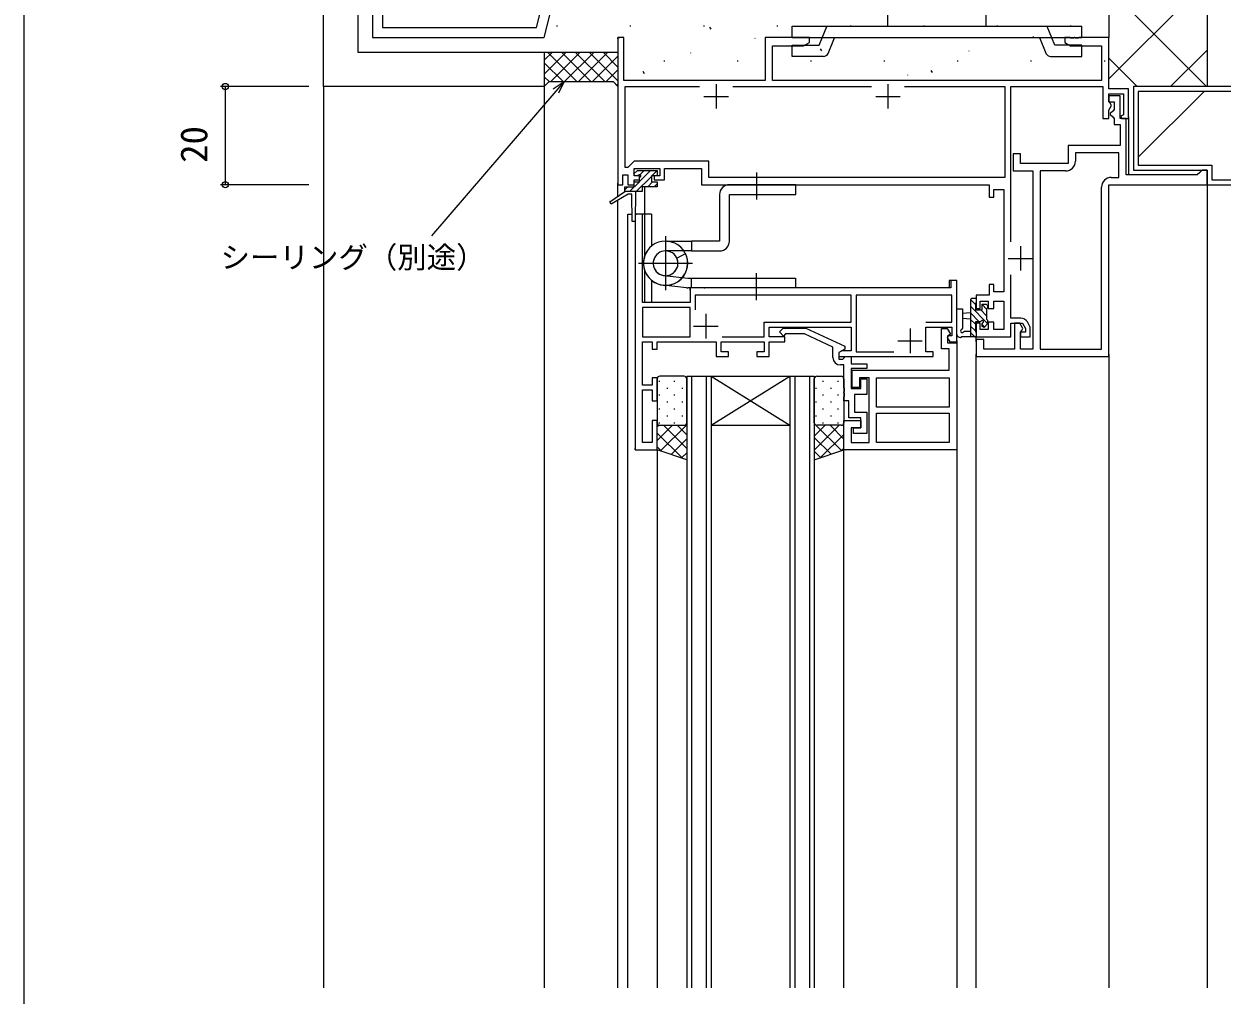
# Model space of a CAD drawing. Units: millimetres, scale not verified. Extents: x -437 to 438, y -344 to 341.
# Drawn here: x -436.8 to -192.7, y -22.1 to 175.7 of the extents above; entities that cross this region are included whole.
import ezdxf
from ezdxf.enums import TextEntityAlignment as Align

# ---------------------------------------------------------------- set-up
doc = ezdxf.new("R2010")
doc.units = ezdxf.units.MM
doc.header["$LTSCALE"] = 2
for name, color, linetype in [('0-2_YKK_11', 7, 'Continuous'), ('0-3_YKK_12', 2, 'Continuous'), ('0-4_YKK_13', 4, 'Continuous'), ('0-5_YKK_D', 6, 'Continuous'), ('0-6_YKK_ZWAK', 7, 'Continuous'), ('0-7_YSS_K', 3, 'Continuous')]:
    doc.layers.add(name, color=color, linetype=linetype)
doc.styles.add('ＭＳ ゴシック', font='')
doc.styles.get('ＭＳ ゴシック').set_extended_font_data('MS Gothic')

msp = doc.modelspace()

# ---------------------------------------------------------------- linework, layer by layer
at = {"layer": '0-2_YKK_11'}
for p, q in [((-295.796, 163.413), (-295.796, 158.413)), ((-292.414, 162.913), (-264.179, 162.913)), ((-260.796, 163.413), (-260.796, 158.413)), ((-298.296, 160.913), (-293.296, 160.913)), ((-263.296, 160.913), (-258.296, 160.913)), ((-224.596, 145.713), (-229.796, 145.713)), ((-233.796, 130.413), (-233.796, 125.413)), ((-236.296, 127.913), (-231.296, 127.913)), ((-297.896, 116.613), (-297.896, 111.613)), ((-300.396, 114.113), (-295.396, 114.113)), ((-256.296, 113.613), (-256.296, 108.613)), ((-258.796, 111.113), (-253.796, 111.113))]:
    msp.add_line(p, q, dxfattribs=at)
for points in [[(-314.596, 172.913), (-315.796, 172.913), (-315.796, 142.913), (-314.796, 142.913), (-314.796, 144.913), (-313.796, 144.913), (-313.796, 142.913), (-312.496, 142.913), (-312.496, 143.913), (-311.396, 143.913), (-311.396, 144.713), (-312.496, 144.713), (-312.496, 146.213), (-307.296, 146.213), (-307.296, 144.713), (-308.396, 144.713), (-308.396, 143.913), (-306.296, 143.913), (-306.296, 146.213), (-298.796, 146.213), (-298.796, 142.913), (-240.196, 142.913), (-240.196, 140.413), (-239.196, 140.413), (-239.196, 141.913), (-237.196, 141.913), (-237.196, 121.113), (-239.196, 121.113), (-239.196, 122.613), (-240.196, 122.613), (-240.196, 120.413), (-242.796, 120.413), (-242.796, 117.713), (-241.996, 117.713), (-241.996, 119.213), (-240.396, 119.213), (-240.396, 117.713), (-239.196, 117.713), (-239.196, 119.213), (-237.196, 119.213)], [(-235.796, 131.296), (-235.796, 162.913), (-216.996, 162.913), (-216.996, 156.413), (-215.796, 156.413), (-215.796, 158.094), (-215.237, 159.063), (-215.496, 159.513), (-215.796, 159.813), (-215.796, 161.413), (-212.796, 161.413), (-212.796, 157.175), (-213.337, 156.863), (-213.216, 156.413), (-211.796, 156.413), (-211.796, 162.413), (-215.796, 162.413), (-215.796, 172.913), (-221.838, 172.913), (-222.021, 172.793), (-222.571, 172.793), (-222.755, 172.913), (-222.838, 172.913), (-223.021, 172.793), (-223.571, 172.793), (-223.755, 172.913), (-224.796, 172.913), (-224.796, 171.913), (-223.584, 171.213), (-217.296, 171.213), (-217.296, 164.113), (-284.296, 164.113), (-284.296, 171.213), (-278.009, 171.213), (-276.796, 171.913), (-276.796, 172.913), (-285.796, 172.913), (-285.796, 164.113), (-314.596, 164.113), (-314.596, 172.913)], [(-257.414, 162.913), (-236.996, 162.913), (-236.996, 144.413), (-297.296, 144.413), (-297.296, 147.713), (-312.496, 147.713), (-313.496, 146.713), (-313.796, 146.413), (-314.296, 146.413), (-314.296, 162.913), (-299.179, 162.913)], [(-231.296, 145.713), (-231.296, 109.413), (-233.796, 109.413), (-233.796, 112.918), (-233.546, 113.213), (-233.337, 113.659), (-233.945, 114.713), (-234.996, 114.713), (-234.996, 109.413), (-241.296, 109.413), (-241.296, 111.413), (-242.796, 111.413), (-242.796, 107.913), (-215.796, 107.913), (-215.796, 142.913), (-195.796, 142.913), (-195.796, 145.913), (-196.796, 145.913), (-197.296, 145.413), (-197.796, 144.913), (-212.296, 144.913), (-212.296, 156.413), (-213.496, 156.413), (-213.496, 161.013), (-215.796, 161.013), (-215.796, 159.813), (-214.696, 159.813), (-214.696, 158.213), (-214.996, 157.913), (-215.496, 157.413), (-215.496, 157.213), (-214.996, 156.713), (-214.696, 156.413), (-214.696, 155.213), (-213.496, 155.213), (-213.496, 150.913), (-224.096, 150.913), (-224.096, 147.213), (-233.796, 147.213), (-233.796, 149.213)], [(-233.796, 149.213), (-235.296, 149.213), (-235.296, 145.713), (-231.296, 145.713)], [(-215.296, 144.413), (-213.796, 144.413), (-213.796, 149.413), (-222.596, 149.413), (-222.596, 147.713)], [(-229.796, 145.713), (-229.796, 109.413), (-217.296, 109.413), (-217.296, 142.413)], [(-247.996, 121.913), (-301.096, 121.913), (-301.096, 118.913), (-310.796, 118.913), (-310.796, 136.913), (-312.296, 136.913), (-312.296, 88.913), (-307.796, 88.913), (-307.796, 94.913), (-308.796, 94.913), (-308.796, 90.413), (-310.796, 90.413), (-310.796, 101.113), (-308.796, 101.113), (-308.796, 98.913), (-307.796, 98.913), (-307.796, 103.613), (-308.796, 103.613), (-308.796, 102.113), (-310.796, 102.113), (-310.796, 110.913), (-308.796, 110.913), (-308.796, 109.413), (-307.796, 109.413), (-307.796, 110.913), (-295.796, 110.913), (-295.796, 107.913), (-293.296, 107.913), (-293.296, 108.913), (-294.796, 108.913), (-294.796, 110.913), (-285.996, 110.913), (-285.996, 108.913), (-287.496, 108.913), (-287.496, 107.913), (-284.996, 107.913), (-284.996, 110.913), (-281.796, 110.913), (-281.796, 111.913), (-284.996, 111.913)], [(-233.702, 115.713), (-235.796, 115.713), (-235.796, 124.531)], [(-284.996, 111.913), (-284.996, 113.913), (-268.296, 113.913), (-268.296, 109.113), (-270.104, 109.113), (-270.796, 108.713), (-270.796, 107.913), (-251.596, 107.913), (-251.596, 108.913), (-253.096, 108.913), (-253.096, 113.913), (-247.796, 113.913), (-247.796, 112.113), (-248.523, 112.113), (-248.72, 111.773), (-248.223, 110.913), (-246.796, 110.913), (-246.796, 123.413), (-247.996, 123.413), (-247.996, 121.913)], [(-294.56, 111.913), (-285.996, 111.913), (-285.996, 114.913), (-268.296, 114.913), (-268.296, 120.413), (-300.096, 120.413), (-300.096, 117.45)], [(-253.096, 114.913), (-247.796, 114.913), (-247.796, 120.413), (-267.296, 120.413), (-267.296, 108.913), (-259.583, 108.913)], [(-237.196, 119.213), (-237.196, 113.413), (-239.196, 113.413), (-239.196, 114.913), (-240.396, 114.913), (-240.396, 113.413), (-241.996, 113.413), (-241.996, 114.713), (-242.796, 114.713), (-242.796, 111.913), (-235.796, 111.913), (-235.796, 114.713), (-233.413, 114.713), (-232.796, 113.645), (-232.796, 112.913), (-233.796, 112.913), (-233.796, 111.913), (-231.796, 111.913), (-231.796, 113.913), (-232.403, 114.963)], [(-271.996, 107.713), (-271.996, 109.801), (-277.813, 112.513), (-281.648, 112.513), (-282.072, 112.089), (-282.921, 112.938), (-282.145, 113.713), (-277.547, 113.713)], [(-277.547, 113.713), (-269.596, 110.006), (-269.596, 109.406), (-270.796, 108.713), (-270.796, 107.413), (-269.996, 107.413), (-269.796, 107.613), (-269.496, 107.913), (-268.296, 107.913), (-268.296, 106.413), (-265.096, 106.413), (-265.096, 105.513), (-268.296, 105.513), (-268.296, 101.413), (-266.296, 101.413), (-266.296, 103.413), (-265.096, 103.413), (-265.096, 100.213), (-267.596, 100.213), (-267.596, 96.613), (-265.096, 96.613), (-265.096, 92.213), (-267.796, 92.213), (-267.796, 93.413), (-266.296, 93.413), (-266.296, 95.413), (-268.796, 95.413), (-268.796, 98.913), (-269.796, 98.913), (-269.796, 99.655), (-269.676, 99.838), (-269.676, 100.388), (-269.796, 100.572), (-269.796, 100.655), (-269.676, 100.838), (-269.676, 101.388), (-269.796, 101.572), (-269.796, 106.213), (-270.496, 106.213)]]:
    msp.add_lwpolyline(points, dxfattribs=at)
for points in [[(-301.096, 117.913), (-310.796, 117.913), (-310.796, 111.913), (-301.096, 111.913)], [(-246.796, 88.913), (-269.796, 88.913), (-269.796, 94.913), (-266.296, 94.913), (-266.296, 93.413), (-268.296, 93.413), (-268.296, 90.413), (-264.596, 90.413), (-264.596, 103.613), (-266.596, 103.613), (-266.596, 101.613), (-268.096, 101.613), (-268.096, 105.113), (-248.296, 105.113), (-248.296, 109.513), (-249.896, 109.513), (-249.896, 113.613), (-248.749, 113.613), (-248.087, 112.466), (-248.696, 112.113), (-248.696, 110.713), (-246.796, 110.713)], [(-248.296, 97.613), (-263.096, 97.613), (-263.096, 103.613), (-248.296, 103.613)], [(-248.296, 90.413), (-263.096, 90.413), (-263.096, 96.413), (-248.296, 96.413)]]:
    msp.add_lwpolyline(points, close=True, dxfattribs=at)
for centre, radius, start, end in [((-224.596, 147.713), 2, 270.00001, 359.99999), ((-215.296, 142.413), 2, 90.00001, 179.99999), ((-233.702, 114.213), 1.5, 29.99999, 90.00001), ((-270.496, 107.713), 1.5, 180.00001, 269.99999)]:
    msp.add_arc(centre, radius, start, end, dxfattribs=at)
at = {"layer": '0-3_YKK_12'}
for p, q in [((-211.796, 156.713), (-211.796, 144.913)), ((-315.796, 140.577), (-315.796, 143.213)), ((-310.296, 136.913), (-310.296, 142.513)), ((-315.796, -20.624), (-315.796, 139.767)), ((-312.276, 136.913), (-311.996, 136.913)), ((-308.996, 136.913), (-311.096, 136.913)), ((-310.296, 128.529), (-310.296, 136.913)), ((-308.996, 136.913), (-308.996, 130.379)), ((-310.296, 118.913), (-310.296, 125.321)), ((-308.996, 123.496), (-308.996, 118.913)), ((-300.596, 121.913), (-301.096, 121.913)), ((-301.096, 121.413), (-301.096, 121.913)), ((-246.596, 111.913), (-246.796, 111.913)), ((-246.796, 111.213), (-246.796, 110.213)), ((-243.096, 111.913), (-242.796, 111.913)), ((-242.796, 110.913), (-242.796, 111.913)), ((-242.796, -20.624), (-242.796, 108.413)), ((-242.796, 107.913), (-242.296, 107.913)), ((-216.296, 107.913), (-215.796, 107.913)), ((-215.796, 108.413), (-215.796, -20.624)), ((-301.796, 103.913), (-301.796, -20.624)), ((-300.796, 103.913), (-300.796, -20.624)), ((-297.796, 103.913), (-297.796, -20.624)), ((-296.796, 103.913), (-296.796, -20.624)), ((-296.796, 93.913), (-280.796, 103.913)), ((-296.796, 103.913), (-280.796, 93.913)), ((-280.796, 103.913), (-280.796, -20.624)), ((-279.796, 103.913), (-279.796, -20.624)), ((-276.796, 103.913), (-276.796, -20.624)), ((-296.796, 93.913), (-280.796, 93.913)), ((-312.296, 88.913), (-312.296, 89.213)), ((-312.296, 88.913), (-311.996, 88.913)), ((-269.796, -20.624), (-269.796, 89.413)), ((-246.796, 89.413), (-246.796, -20.624))]:
    msp.add_line(p, q, dxfattribs=at)
for points in [[(-315.796, 172.613), (-315.796, 172.913), (-315.496, 172.913)], [(-315.796, 172.613), (-315.796, 172.913), (-315.496, 172.913)], [(-196.296, 142.913), (-195.796, 142.913), (-195.796, -20.624)], [(-313.796, -20.624), (-313.796, 136.913), (-312.917, 136.913)], [(-247.696, 123.413), (-248.296, 123.413), (-248.296, 121.913)], [(-246.796, 123.113), (-246.796, 123.413), (-247.096, 123.413)], [(-301.796, 103.913), (-275.796, 103.913), (-275.796, -20.624)], [(-308.296, 88.913), (-307.796, 88.913), (-307.796, -20.624)]]:
    msp.add_lwpolyline(points, dxfattribs=at)
at = {"layer": '0-4_YKK_13'}
for p, q in [((-260.796, 175.216), (-260.796, 181.214)), ((-240.797, 175.214), (-240.796, 181.213)), ((-280.297, 175.215), (-221.297, 175.209)), ((-280.297, 172.915), (-280.296, 175.215)), ((-274.19, 172.841), (-273.26, 175.141)), ((-221.297, 172.912), (-221.296, 175.209)), ((-280.297, 172.915), (-221.297, 172.913)), ((-280.297, 169.041), (-280.296, 171.341)), ((-280.296, 171.341), (-274.796, 171.341)), ((-274.796, 171.341), (-274.19, 172.841)), ((-272.992, 169.666), (-271.709, 172.841)), ((-228.601, 169.664), (-229.883, 172.838)), ((-221.297, 171.338), (-226.797, 171.338)), ((-221.297, 169.038), (-221.297, 171.338)), ((-273.919, 169.041), (-280.296, 169.041)), ((-227.674, 169.038), (-221.297, 169.037)), ((-308.996, 144.605), (-312.088, 141.513)), ((-309.135, 145.813), (-311.396, 143.552)), ((-310.482, 145.813), (-311.339, 144.957)), ((-307.88, 145.721), (-308.888, 144.713)), ((-287.596, 145.413), (-287.596, 139.915)), ((-313.782, 142.513), (-314.396, 141.899)), ((-311.435, 143.513), (-313.435, 141.513)), ((-308.741, 143.513), (-309.741, 142.513)), ((-307.796, 143.111), (-308.394, 142.513)), ((-279.596, 142.912), (-293.097, 142.915)), ((-306.097, 132.437), (-306.097, 121.412)), ((-306.097, 131.437), (-300.796, 131.437)), ((-300.796, 129.437), (-306.097, 129.437)), ((-311.597, 126.912), (-300.597, 126.912)), ((-303.791, 127.941), (-302.066, 128.937)), ((-287.601, 119.413), (-287.601, 124.912)), ((-301.811, 121.924), (-306.58, 122.438)), ((-300.797, 121.912), (-300.797, 123.912)), ((-279.601, 121.912), (-301.597, 121.912)), ((-242.996, 118.522), (-243.996, 119.522)), ((-243.996, 119.513), (-243.996, 111.913)), ((-240.499, 114.677), (-243.996, 118.175)), ((-240.696, 116.222), (-241.888, 117.413)), ((-240.696, 117.569), (-241.568, 118.441)), ((-240.796, 118.613), (-240.496, 118.313)), ((-242.182, 115.013), (-243.996, 116.828)), ((-242.996, 114.481), (-243.996, 115.481)), ((-242.996, 115.013), (-242.996, 113.013)), ((-240.696, 115.513), (-240.496, 115.313)), ((-242.996, 113.134), (-243.996, 114.134)), ((-243.123, 111.913), (-243.996, 112.787)), ((-241.131, 113.963), (-241.596, 114.428)), ((-307.796, 103.413), (-307.796, 94.413)), ((-307.441, 102.928), (-307.241, 102.928)), ((-302.296, 103.913), (-307.296, 103.913)), ((-304.411, 102.928), (-304.211, 102.928)), ((-301.796, 94.413), (-301.796, 103.413)), ((-275.796, 94.413), (-275.796, 103.413)), ((-275.296, 103.913), (-270.296, 103.913)), ((-274.111, 102.928), (-273.911, 102.928)), ((-271.081, 102.928), (-270.881, 102.928)), ((-269.796, 103.413), (-269.796, 94.413)), ((-307.441, 100.098), (-307.241, 100.098)), ((-305.826, 101.513), (-305.626, 101.513)), ((-304.411, 100.098), (-304.211, 100.098)), ((-302.796, 101.513), (-302.596, 101.513)), ((-275.526, 101.513), (-275.326, 101.513)), ((-274.111, 100.098), (-273.911, 100.098)), ((-272.496, 101.513), (-272.296, 101.513)), ((-271.081, 100.098), (-270.881, 100.098)), ((-305.826, 98.683), (-305.626, 98.683)), ((-302.796, 98.683), (-302.596, 98.683)), ((-275.526, 98.683), (-275.326, 98.683)), ((-272.496, 98.683), (-272.296, 98.683)), ((-307.441, 97.268), (-307.241, 97.268)), ((-305.826, 95.853), (-305.626, 95.853)), ((-304.411, 97.268), (-304.211, 97.268)), ((-302.796, 95.853), (-302.596, 95.853)), ((-275.526, 95.853), (-275.326, 95.853)), ((-274.111, 97.268), (-273.911, 97.268)), ((-272.496, 95.853), (-272.296, 95.853)), ((-271.081, 97.268), (-270.881, 97.268)), ((-307.796, 88.913), (-307.796, 94.413)), ((-307.796, 93.654), (-307.495, 93.955)), ((-307.796, 90.825), (-304.708, 93.913)), ((-307.441, 94.438), (-307.241, 94.438)), ((-307.296, 93.913), (-302.296, 93.913)), ((-307.109, 88.684), (-301.796, 93.997)), ((-301.796, 89.168), (-306.542, 93.913)), ((-304.411, 94.438), (-304.211, 94.438)), ((-301.796, 91.997), (-303.713, 93.913)), ((-275.771, 94.255), (-275.796, 94.281)), ((-275.796, 91.712), (-273.595, 93.913)), ((-275.796, 88.884), (-270.767, 93.913)), ((-270.271, 88.755), (-275.455, 93.939)), ((-270.296, 93.913), (-275.296, 93.913)), ((-274.111, 94.438), (-273.911, 94.438)), ((-269.796, 91.109), (-272.6, 93.913)), ((-271.081, 94.438), (-270.881, 94.438)), ((-269.796, 93.938), (-269.931, 94.072)), ((-269.796, 88.913), (-269.796, 94.413)), ((-302.657, 87.2), (-307.796, 92.34)), ((-304.988, 87.977), (-301.796, 91.168)), ((-272.392, 88.048), (-275.796, 91.453)), ((-274.51, 87.342), (-269.796, 92.056)), ((-306.899, 88.614), (-307.796, 89.511)), ((-302.866, 87.27), (-301.796, 88.34)), ((-274.513, 87.341), (-275.796, 88.624)), ((-270.267, 88.757), (-269.796, 89.227))]:
    msp.add_line(p, q, dxfattribs=at)
for points in [[(-226.797, 171.338), (-227.403, 172.838), (-228.332, 175.138)], [(-311.821, 145.813), (-307.796, 145.813), (-307.796, 144.713), (-308.996, 144.713), (-308.996, 143.513), (-307.796, 143.513), (-307.796, 142.513), (-310.896, 142.513), (-310.896, 141.513), (-314.396, 141.513), (-314.396, 142.513), (-312.496, 142.513), (-312.496, 143.513), (-311.396, 143.513), (-311.396, 144.252), (-311.26, 144.504)], [(-311.606, 144.85), (-311.857, 144.713), (-312.372, 144.713), (-312.533, 145.101), (-311.821, 145.813)], [(-293.097, 131.437), (-293.097, 140.915), (-279.596, 140.915), (-279.596, 142.912)], [(-312.196, 141.513), (-312.302, 135.411), (-312.891, 135.411), (-312.988, 141.013), (-313.727, 141.013), (-317.148, 138.953), (-317.469, 139.459), (-314.396, 141.513)], [(-295.097, 140.915), (-295.097, 131.437), (-300.796, 131.437), (-300.796, 129.437), (-295.097, 129.437)], [(-306.355, 124.401), (-301.597, 123.912), (-279.601, 123.912), (-279.601, 121.912)], [(-243.996, 119.513), (-243.696, 119.813), (-242.796, 119.813), (-242.796, 118.913), (-242.996, 118.713), (-242.996, 117.413), (-241.596, 117.413), (-241.596, 118.613), (-240.796, 118.613)], [(-242.996, 113.013), (-242.796, 112.813), (-242.796, 111.913), (-245.777, 111.913), (-246.037, 111.763), (-246.591, 111.968), (-246.691, 112.251), (-246.796, 112.479), (-246.796, 117.641), (-245.596, 117.641), (-245.594, 113.68), (-245.795, 113.397)], [(-240.496, 118.313), (-240.496, 117.813), (-240.696, 117.613), (-240.696, 115.513)], [(-243.996, 116.813), (-245.596, 116.671), (-245.596, 115.756), (-243.996, 115.613)], [(-241.806, 115.15), (-242.057, 115.013), (-242.996, 115.013)], [(-240.496, 115.313), (-240.496, 114.589), (-241.226, 113.86), (-241.596, 114.013), (-241.596, 114.552), (-241.46, 114.804)], [(-245.437, 112.963), (-245.177, 113.113), (-243.996, 113.113)], [(-301.796, 94.413), (-301.796, 86.913), (-307.796, 88.913)], [(-275.796, 94.413), (-275.796, 86.913), (-269.796, 88.913)]]:
    msp.add_lwpolyline(points, dxfattribs=at)
for centre, radius, start, end in [((-273.919, 170.041), 1, 270, 337.99665), ((-227.674, 170.038), 1, 201.99783, 270), ((-311.396, 144.713), 0.25, 303.05571, 146.94425), ((-293.097, 140.915), 2, 89.99998, 180.00002), ((-306.097, 126.937), 4.5, 89.99998, 26.3878), ((-306.097, 126.912), 4.5, 147.39769, 83.84229), ((-306.097, 126.912), 2.525, 89.99998, 24.04727), ((-306.097, 126.912), 2.525, 147.39769, 84.14137), ((-295.097, 131.437), 2, 270, 0), ((-301.597, 123.912), 2, 263.84231, 269.99994), ((-298.097, 123.912), 2, 266.45775, 269.99994), ((-241.596, 115.013), 0.25, 303.05573, 146.94427), ((-245.696, 113.113), 0.3, 109.18973, 329.99999), ((-307.296, 103.413), 0.5, 90, 180), ((-302.296, 103.413), 0.5, 0, 90), ((-275.296, 103.413), 0.5, 90, 180), ((-270.296, 103.413), 0.5, 0, 90), ((-307.296, 94.413), 0.5, 180, 270), ((-302.296, 94.413), 0.5, 270, 0), ((-275.296, 94.413), 0.5, 180, 270), ((-270.296, 94.413), 0.5, 270, 0)]:
    msp.add_arc(centre, radius, start, end, dxfattribs=at)
at = {"layer": '0-5_YKK_D'}
for p, q in [((-378.796, 162.913), (-396.796, 162.913)), ((-395.796, 162.913), (-395.796, 142.913)), ((-378.796, 142.913), (-396.796, 142.913))]:
    msp.add_line(p, q, dxfattribs=at)
for points in [[(-326.786, 163.913), (-328.447, 161.978), (-353.76, 132.478)], [(-328.965, 162.423), (-326.786, 163.913), (-327.928, 161.533)]]:
    msp.add_lwpolyline(points, dxfattribs=at)
for centre in [(-395.796, 162.913), (-395.796, 142.913)]:
    msp.add_circle(centre, 0.637, dxfattribs=at)
at = {"layer": '0-6_YKK_ZWAK'}
msp.add_line((-436.8, 306.2), (-436.8, -343.8), dxfattribs=at)
at = {"layer": '0-7_YSS_K'}
for p, q in [((-195.796, 256.2), (-195.796, 162.913)), ((-215.796, 202.913), (-215.796, 172.913)), ((-215.796, 164.475), (-195.796, 184.475)), ((-195.872, 162.913), (-215.796, 182.838)), ((-328.233, 175.36), (-328.233, 175.11)), ((-313.283, 175.36), (-313.283, 175.11)), ((-298.333, 175.36), (-298.333, 175.11)), ((-297.124, 175.035), (-296.848, 174.618)), ((-283.383, 175.36), (-283.383, 175.11)), ((-268.433, 175.36), (-268.433, 175.11)), ((-253.483, 175.36), (-253.483, 175.11)), ((-238.533, 175.36), (-238.533, 175.11)), ((-223.583, 175.36), (-223.583, 175.11)), ((-287.885, 172.772), (-287.869, 172.725)), ((-231.202, 173.155), (-231.185, 173.108)), ((-330.796, 169.913), (-315.796, 169.913)), ((-330.796, 168.269), (-329.152, 169.913)), ((-330.796, 165.441), (-326.324, 169.913)), ((-324.151, 163.913), (-330.151, 169.913)), ((-329.495, 163.913), (-323.495, 169.913)), ((-321.322, 163.913), (-327.322, 169.913)), ((-326.667, 163.913), (-320.667, 169.913)), ((-318.494, 163.913), (-324.494, 169.913)), ((-323.838, 163.913), (-317.838, 169.913)), ((-315.796, 164.044), (-321.666, 169.913)), ((-321.01, 163.913), (-315.796, 169.127)), ((-315.796, 166.873), (-318.837, 169.913)), ((-315.796, 169.701), (-316.009, 169.913)), ((-301.03, 169.778), (-301.013, 169.73)), ((-274.608, 170.613), (-274.333, 170.196)), ((-244.346, 170.161), (-244.33, 170.114)), ((-210.014, 162.913), (-215.796, 168.696)), ((-203.216, 162.913), (-195.796, 170.333)), ((-326.979, 163.913), (-330.796, 167.731)), ((-318.181, 163.913), (-315.796, 166.298)), ((-310.74, 166.011), (-310.465, 165.594)), ((-306.408, 168.235), (-306.408, 167.985)), ((-291.458, 168.235), (-291.458, 167.985)), ((-276.508, 168.235), (-276.508, 167.985)), ((-261.558, 168.235), (-261.558, 167.985)), ((-252.092, 166.191), (-251.817, 165.774)), ((-246.608, 168.235), (-246.608, 167.985)), ((-231.658, 168.235), (-231.658, 167.985)), ((-216.708, 168.235), (-216.708, 167.985)), ((-329.802, 163.908), (-330.796, 164.902)), ((-329.796, 163.913), (-330.796, 162.913)), ((-329.796, 163.913), (-316.799, 163.913)), ((-316.799, 163.913), (-315.799, 162.913)), ((-256.823, 165.281), (-256.806, 165.234)), ((-375.796, 162.913), (-375.796, -20.624)), ((-330.796, 162.913), (-330.796, -20.624)), ((-316.076, 163.191), (-315.796, 163.47)), ((-209.796, 148.495), (-196.378, 161.913))]:
    msp.add_line(p, q, dxfattribs=at)
for points in [[(-365.796, 256.2), (-365.796, 172.913), (-330.796, 172.913), (-323.296, 202.913), (-215.796, 202.913), (-215.796, 256.2)], [(-363.796, 256.2), (-363.796, 174.913), (-332.358, 174.913), (-324.858, 204.913), (-217.796, 204.913), (-217.796, 256.2)]]:
    msp.add_lwpolyline(points, dxfattribs=at)
for points in [[(-368.796, 169.913), (-330.796, 169.913), (-330.796, 162.913), (-375.796, 162.913), (-375.796, 207.913), (-368.796, 207.913)], [(-210.796, 162.913), (-210.796, 145.913), (-195.796, 145.913), (-195.796, 142.913), (-155.796, 142.913), (-155.796, 162.913), (-165.796, 162.913), (-165.796, 157.913), (-180.796, 157.913), (-180.796, 162.913)], [(-209.796, 161.913), (-209.796, 146.913), (-194.796, 146.913), (-194.796, 143.913), (-156.796, 143.913), (-156.796, 161.913), (-164.796, 161.913), (-164.796, 156.913), (-181.796, 156.913), (-181.796, 161.913)]]:
    msp.add_lwpolyline(points, close=True, dxfattribs=at)

# ---------------------------------------------------------------- texts
at = {"layer": '0-5_YKK_D', "style": 'ＭＳ ゴシック'}
msp.add_text('20', height=5.499, rotation=90, dxfattribs=at).set_placement((-397.796, 147.374), align=Align.BOTTOM_LEFT)
msp.add_text('シーリング（別途）', height=4.399, dxfattribs=at).set_placement((-396.755, 124.612), align=Align.BOTTOM_LEFT)

doc.saveas('drawing.dxf')
